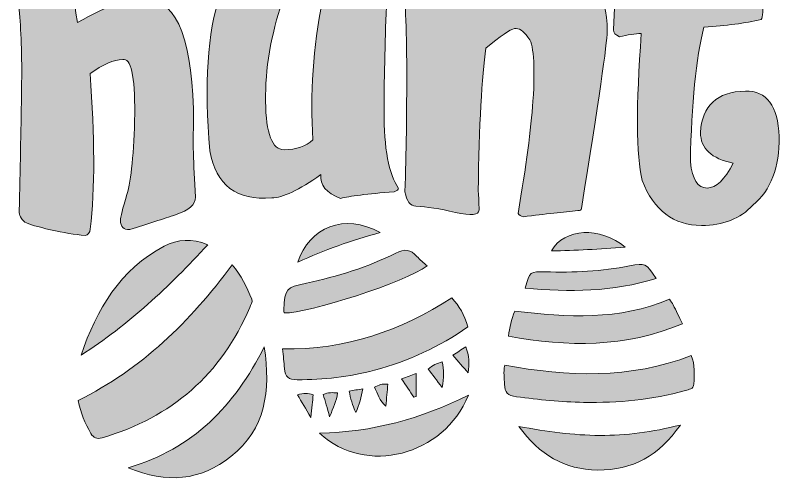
# Model space of a CAD drawing. Header units: inches. Extents: x 119 to 962, y -1025 to -61.
# Drawn here: x 143 to 930, y -1025 to -543 of the extents above; entities that cross this region are included whole.
import ezdxf

# ---------------------------------------------------------------- set-up
doc = ezdxf.new("R2010")
doc.units = ezdxf.units.IN
doc.header["$MEASUREMENT"] = 0
doc.layers.add('Layer 1', color=7, linetype='Continuous')

# ---------------------------------------------------------------- blocks, each defined once
blk = doc.blocks.new('block 4')
at = {"layer": 'Layer 1', "true_color": 0xfd3f97}
h = blk.add_hatch(color=233, dxfattribs=at)
h.dxf.hatch_style = 2
edge = h.paths.add_edge_path()
edge.add_spline(control_points=[(197.15, -429.51), (195.76, -458.73), (198.89, -499.07), (206.54, -550.54), (238.44, -532.46), (262.39, -524.51), (278.39, -526.7), (310.09, -528.19), (326.09, -570.82), (326.38, -654.58), (325.49, -669.29), (326.09, -694.53), (328.17, -730.31), (328.17, -737.86), (321.56, -743.84), (308.35, -748.27), (295.13, -752.69), (279.18, -757.78), (260.5, -763.54), (254.14, -763.94), (250.96, -760.76), (250.96, -754), (250.96, -751.12), (253.2, -742.28), (257.67, -727.47), (262.14, -712.67), (264.82, -684.94), (265.72, -644.3), (265.92, -605.25), (261.79, -586.67), (253.35, -588.55), (244.11, -588.55), (232.88, -593.42), (219.66, -603.16), (224.63, -668.15), (224.68, -721.46), (219.81, -763.1), (219.41, -766.87), (217.62, -769.11), (214.45, -769.8), (204.11, -768.81), (192.28, -766.82), (178.97, -763.84), (165.65, -760.86), (156.76, -758.23), (152.29, -755.94), (148.51, -752.76), (146.62, -748.94), (146.62, -744.47), (147.62, -702.04), (148.41, -662.54), (149.01, -625.97), (149.6, -589.4), (148.88, -561.15), (146.85, -541.23), (144.81, -521.31), (143.79, -503.44), (143.79, -487.64), (142.6, -458.83), (144.64, -433.98), (149.9, -413.12), (153.48, -399.01), (160.83, -387.38), (171.96, -378.24), (193.63, -362.44), (211.09, -358.46), (224.36, -366.31), (237.62, -374.16), (245.02, -384.35), (246.56, -396.87), (248.11, -409.39), (243.86, -421.02), (233.82, -431.75), (226.86, -436.62), (219.66, -437.78), (212.21, -435.25), (204.75, -432.72), (202.27, -424.44), (204.75, -410.43), (200.48, -412.82), (197.95, -419.18), (197.15, -429.51)], knot_values=[0, 0, 0, 0, 1, 1, 1, 2, 2, 2, 3, 3, 3, 4, 4, 4, 5, 5, 5, 6, 6, 6, 7, 7, 7, 8, 8, 8, 9, 9, 9, 10, 10, 10, 11, 11, 11, 12, 12, 12, 13, 13, 13, 14, 14, 14, 15, 15, 15, 16, 16, 16, 17, 17, 17, 18, 18, 18, 19, 19, 19, 20, 20, 20, 21, 21, 21, 22, 22, 22, 23, 23, 23, 24, 24, 24, 25, 25, 25, 26, 26, 26, 27, 27, 27, 27], degree=3, periodic=1)
h = blk.add_hatch(color=233, dxfattribs=at)
h.dxf.hatch_style = 2
edge = h.paths.add_edge_path()
edge.add_spline(control_points=[(861.79, -431.3), (867.55, -432.49), (870.43, -435.43), (870.43, -440.1), (870.43, -446.95), (867.85, -463.75), (862.68, -490.48), (879.87, -488.89), (896.22, -486.6), (911.72, -483.62), (913.31, -483.92), (914.45, -485.11), (915.15, -487.2), (912.86, -496.44), (912.07, -508.31), (912.77, -522.82), (913.46, -537.33), (912.92, -545.53), (911.13, -547.41), (894.73, -551.19), (875.1, -553.82), (852.25, -555.31), (844.1, -587.51), (839.43, -633.77), (838.24, -694.08), (840.12, -711.97), (845.94, -720.91), (855.68, -720.91), (864.72, -720.91), (873.66, -712.37), (882.51, -695.28), (859.95, -690.71), (848.67, -680.17), (848.67, -663.68), (850.16, -636.15), (865.56, -621.94), (894.88, -621.05), (917.04, -620.65), (928.62, -636.3), (929.61, -668), (930.3, -699.5), (921.31, -723), (902.63, -738.5), (889.81, -752.41), (872.12, -759.37), (849.57, -759.37), (821.05, -759.37), (800.73, -743.97), (788.6, -713.16), (782.44, -687.03), (782.14, -636.55), (787.71, -561.72), (781.15, -562.02), (773.6, -563.17), (765.05, -565.15), (760.98, -563.27), (758.94, -560.93), (758.94, -558.15), (760.33, -536.68), (761.03, -519.34), (761.03, -506.13), (761.03, -503.25), (770.17, -500.41), (788.45, -497.63), (788.25, -482.82), (787.36, -466.23), (785.77, -447.85), (785.27, -443.47), (786.52, -440.84), (789.5, -439.95), (813.05, -434.18), (837.14, -431.3), (861.79, -431.3)], knot_values=[0, 0, 0, 0, 1, 1, 1, 2, 2, 2, 3, 3, 3, 4, 4, 4, 5, 5, 5, 6, 6, 6, 7, 7, 7, 8, 8, 8, 9, 9, 9, 10, 10, 10, 11, 11, 11, 12, 12, 12, 13, 13, 13, 14, 14, 14, 15, 15, 15, 16, 16, 16, 17, 17, 17, 18, 18, 18, 19, 19, 19, 20, 20, 20, 21, 21, 21, 22, 22, 22, 23, 23, 23, 24, 24, 24, 24], degree=3, periodic=1)
h = blk.add_hatch(color=233, dxfattribs=at)
h.dxf.hatch_style = 2
edge = h.paths.add_edge_path()
edge.add_spline(control_points=[(625.84, -489.73), (629.81, -492.41), (631.4, -503.89), (630.61, -524.16), (660.12, -508.26), (680.49, -500.31), (691.72, -500.31), (733.06, -498.03), (753.33, -517.9), (752.53, -559.93), (752.53, -571.26), (743.69, -631.93), (726, -741.93), (726, -743.42), (724.76, -744.17), (722.28, -744.17), (707.87, -745.56), (689.09, -747.64), (665.93, -750.43), (663.35, -749.93), (661.61, -748.79), (660.72, -747), (668.96, -698.61), (674.08, -660.15), (676.07, -631.63), (678.45, -593.27), (676.71, -571.26), (670.85, -565.6), (666.28, -558.94), (661.71, -556.01), (657.14, -556.81), (652.57, -557.6), (642.68, -564.36), (627.48, -577.08), (623.3, -606.29), (620.67, -655.38), (619.58, -724.34), (620.17, -729.91), (620.47, -736.27), (620.47, -743.42), (620.47, -748.79), (612.35, -749.63), (596.1, -745.96), (579.85, -742.28), (566.31, -740.14), (555.48, -739.55), (549.62, -739.55), (545.84, -734.58), (544.15, -724.64), (545.44, -684.79), (546.04, -642.91), (545.94, -598.99), (545.84, -555.07), (544.5, -523.52), (541.92, -504.34), (541.92, -502.85), (543.36, -501.41), (546.24, -500.01), (571.88, -498.23), (598.41, -494.8), (625.84, -489.73)], knot_values=[0, 0, 0, 0, 1, 1, 1, 2, 2, 2, 3, 3, 3, 4, 4, 4, 5, 5, 5, 6, 6, 6, 7, 7, 7, 8, 8, 8, 9, 9, 9, 10, 10, 10, 11, 11, 11, 12, 12, 12, 13, 13, 13, 14, 14, 14, 15, 15, 15, 16, 16, 16, 17, 17, 17, 18, 18, 18, 19, 19, 19, 20, 20, 20, 20], degree=3, periodic=1)
h = blk.add_hatch(color=233, dxfattribs=at)
h.dxf.hatch_style = 2
edge = h.paths.add_edge_path()
edge.add_spline(control_points=[(477.82, -731.5), (463.02, -726.03), (456.21, -717.88), (457.4, -707.05), (434.94, -723.05), (418.1, -731.05), (406.87, -731.05), (370.7, -734.13), (349.49, -717.99), (343.23, -682.61), (337.17, -614.24), (340.59, -560.78), (353.51, -522.22), (353.51, -521.03), (354.75, -520.44), (357.24, -520.44), (365.98, -520.44), (383.77, -519.15), (410.6, -516.56), (415.97, -517.85), (418.45, -521.58), (418.05, -527.74), (405.93, -563.81), (400.07, -598.47), (400.46, -631.7), (400.86, -664.94), (407.27, -681.51), (419.69, -681.41), (432.11, -681.32), (441.95, -677.94), (449.21, -671.28), (446.32, -624.18), (449.6, -576.33), (459.04, -527.74), (463.81, -521.58), (472.43, -518.15), (484.9, -517.45), (497.37, -516.76), (507.09, -516.06), (514.04, -515.37), (519.91, -515.37), (523.68, -519.29), (525.37, -527.14), (523.68, -564.91), (522.76, -603.04), (522.61, -641.54), (522.47, -680.05), (527.41, -706.6), (537.45, -721.21), (537.45, -722.41), (536, -723.55), (533.12, -724.64), (505.2, -726.93), (486.77, -729.21), (477.82, -731.5)], knot_values=[0, 0, 0, 0, 1, 1, 1, 2, 2, 2, 3, 3, 3, 4, 4, 4, 5, 5, 5, 6, 6, 6, 7, 7, 7, 8, 8, 8, 9, 9, 9, 10, 10, 10, 11, 11, 11, 12, 12, 12, 13, 13, 13, 14, 14, 14, 15, 15, 15, 16, 16, 16, 17, 17, 17, 18, 18, 18, 18], degree=3, periodic=1)
at = {"layer": 'Layer 1', "lineweight": 0}
for points, knots in [([(197.15, -429.51), (195.76, -458.73), (198.89, -499.07), (206.54, -550.54), (238.44, -532.46), (262.39, -524.51), (278.39, -526.7), (310.09, -528.19), (326.09, -570.82), (326.38, -654.58), (325.49, -669.29), (326.09, -694.53), (328.17, -730.31), (328.17, -737.86), (321.56, -743.84), (308.35, -748.27), (295.13, -752.69), (279.18, -757.78), (260.5, -763.54), (254.14, -763.94), (250.96, -760.76), (250.96, -754), (250.96, -751.12), (253.2, -742.28), (257.67, -727.47), (262.14, -712.67), (264.82, -684.94), (265.72, -644.3), (265.92, -605.25), (261.79, -586.67), (253.35, -588.55), (244.11, -588.55), (232.88, -593.42), (219.66, -603.16), (224.63, -668.15), (224.68, -721.46), (219.81, -763.1), (219.41, -766.87), (217.62, -769.11), (214.45, -769.8), (204.11, -768.81), (192.28, -766.82), (178.97, -763.84), (165.65, -760.86), (156.76, -758.23), (152.29, -755.94), (148.51, -752.76), (146.62, -748.94), (146.62, -744.47), (147.62, -702.04), (148.41, -662.54), (149.01, -625.97), (149.6, -589.4), (148.88, -561.15), (146.85, -541.23), (144.81, -521.31), (143.79, -503.44), (143.79, -487.64), (142.6, -458.83), (144.64, -433.98), (149.9, -413.12), (153.48, -399.01), (160.83, -387.38), (171.96, -378.24), (193.63, -362.44), (211.09, -358.46), (224.36, -366.31), (237.62, -374.16), (245.02, -384.35), (246.56, -396.87), (248.11, -409.39), (243.86, -421.02), (233.82, -431.75), (226.86, -436.62), (219.66, -437.78), (212.21, -435.25), (204.75, -432.72), (202.27, -424.44), (204.75, -410.43), (200.48, -412.82), (197.95, -419.18), (197.15, -429.51)], [0, 0, 0, 0, 1, 1, 1, 2, 2, 2, 3, 3, 3, 4, 4, 4, 5, 5, 5, 6, 6, 6, 7, 7, 7, 8, 8, 8, 9, 9, 9, 10, 10, 10, 11, 11, 11, 12, 12, 12, 13, 13, 13, 14, 14, 14, 15, 15, 15, 16, 16, 16, 17, 17, 17, 18, 18, 18, 19, 19, 19, 20, 20, 20, 21, 21, 21, 22, 22, 22, 23, 23, 23, 24, 24, 24, 25, 25, 25, 26, 26, 26, 27, 27, 27, 27]), ([(861.79, -431.3), (867.55, -432.49), (870.43, -435.43), (870.43, -440.1), (870.43, -446.95), (867.85, -463.75), (862.68, -490.48), (879.87, -488.89), (896.22, -486.6), (911.72, -483.62), (913.31, -483.92), (914.45, -485.11), (915.15, -487.2), (912.86, -496.44), (912.07, -508.31), (912.77, -522.82), (913.46, -537.33), (912.92, -545.53), (911.13, -547.41), (894.73, -551.19), (875.1, -553.82), (852.25, -555.31), (844.1, -587.51), (839.43, -633.77), (838.24, -694.08), (840.12, -711.97), (845.94, -720.91), (855.68, -720.91), (864.72, -720.91), (873.66, -712.37), (882.51, -695.28), (859.95, -690.71), (848.67, -680.17), (848.67, -663.68), (850.16, -636.15), (865.56, -621.94), (894.88, -621.05), (917.04, -620.65), (928.62, -636.3), (929.61, -668), (930.3, -699.5), (921.31, -723), (902.63, -738.5), (889.81, -752.41), (872.12, -759.37), (849.57, -759.37), (821.05, -759.37), (800.73, -743.97), (788.6, -713.16), (782.44, -687.03), (782.14, -636.55), (787.71, -561.72), (781.15, -562.02), (773.6, -563.17), (765.05, -565.15), (760.98, -563.27), (758.94, -560.93), (758.94, -558.15), (760.33, -536.68), (761.03, -519.34), (761.03, -506.13), (761.03, -503.25), (770.17, -500.41), (788.45, -497.63), (788.25, -482.82), (787.36, -466.23), (785.77, -447.85), (785.27, -443.47), (786.52, -440.84), (789.5, -439.95), (813.05, -434.18), (837.14, -431.3), (861.79, -431.3)], [0, 0, 0, 0, 1, 1, 1, 2, 2, 2, 3, 3, 3, 4, 4, 4, 5, 5, 5, 6, 6, 6, 7, 7, 7, 8, 8, 8, 9, 9, 9, 10, 10, 10, 11, 11, 11, 12, 12, 12, 13, 13, 13, 14, 14, 14, 15, 15, 15, 16, 16, 16, 17, 17, 17, 18, 18, 18, 19, 19, 19, 20, 20, 20, 21, 21, 21, 22, 22, 22, 23, 23, 23, 24, 24, 24, 24]), ([(625.84, -489.73), (629.81, -492.41), (631.4, -503.89), (630.61, -524.16), (660.12, -508.26), (680.49, -500.31), (691.72, -500.31), (733.06, -498.03), (753.33, -517.9), (752.53, -559.93), (752.53, -571.26), (743.69, -631.93), (726, -741.93), (726, -743.42), (724.76, -744.17), (722.28, -744.17), (707.87, -745.56), (689.09, -747.64), (665.93, -750.43), (663.35, -749.93), (661.61, -748.79), (660.72, -747), (668.96, -698.61), (674.08, -660.15), (676.07, -631.63), (678.45, -593.27), (676.71, -571.26), (670.85, -565.6), (666.28, -558.94), (661.71, -556.01), (657.14, -556.81), (652.57, -557.6), (642.68, -564.36), (627.48, -577.08), (623.3, -606.29), (620.67, -655.38), (619.58, -724.34), (620.17, -729.91), (620.47, -736.27), (620.47, -743.42), (620.47, -748.79), (612.35, -749.63), (596.1, -745.96), (579.85, -742.28), (566.31, -740.14), (555.48, -739.55), (549.62, -739.55), (545.84, -734.58), (544.15, -724.64), (545.44, -684.79), (546.04, -642.91), (545.94, -598.99), (545.84, -555.07), (544.5, -523.52), (541.92, -504.34), (541.92, -502.85), (543.36, -501.41), (546.24, -500.01), (571.88, -498.23), (598.41, -494.8), (625.84, -489.73)], [0, 0, 0, 0, 1, 1, 1, 2, 2, 2, 3, 3, 3, 4, 4, 4, 5, 5, 5, 6, 6, 6, 7, 7, 7, 8, 8, 8, 9, 9, 9, 10, 10, 10, 11, 11, 11, 12, 12, 12, 13, 13, 13, 14, 14, 14, 15, 15, 15, 16, 16, 16, 17, 17, 17, 18, 18, 18, 19, 19, 19, 20, 20, 20, 20]), ([(477.82, -731.5), (463.02, -726.03), (456.21, -717.88), (457.4, -707.05), (434.94, -723.05), (418.1, -731.05), (406.87, -731.05), (370.7, -734.13), (349.49, -717.99), (343.23, -682.61), (337.17, -614.24), (340.59, -560.78), (353.51, -522.22), (353.51, -521.03), (354.75, -520.44), (357.24, -520.44), (365.98, -520.44), (383.77, -519.15), (410.6, -516.56), (415.97, -517.85), (418.45, -521.58), (418.05, -527.74), (405.93, -563.81), (400.07, -598.47), (400.46, -631.7), (400.86, -664.94), (407.27, -681.51), (419.69, -681.41), (432.11, -681.32), (441.95, -677.94), (449.21, -671.28), (446.32, -624.18), (449.6, -576.33), (459.04, -527.74), (463.81, -521.58), (472.43, -518.15), (484.9, -517.45), (497.37, -516.76), (507.09, -516.06), (514.04, -515.37), (519.91, -515.37), (523.68, -519.29), (525.37, -527.14), (523.68, -564.91), (522.76, -603.04), (522.61, -641.54), (522.47, -680.05), (527.41, -706.6), (537.45, -721.21), (537.45, -722.41), (536, -723.55), (533.12, -724.64), (505.2, -726.93), (486.77, -729.21), (477.82, -731.5)], [0, 0, 0, 0, 1, 1, 1, 2, 2, 2, 3, 3, 3, 4, 4, 4, 5, 5, 5, 6, 6, 6, 7, 7, 7, 8, 8, 8, 9, 9, 9, 10, 10, 10, 11, 11, 11, 12, 12, 12, 13, 13, 13, 14, 14, 14, 15, 15, 15, 16, 16, 16, 17, 17, 17, 18, 18, 18, 18])]:
    blk.add_open_spline(points, degree=3, knots=knots, dxfattribs=at)
blk = doc.blocks.new('block 5')
at = {"layer": 'Layer 1', "true_color": 0xfff200}
h = blk.add_hatch(color=2, dxfattribs=at)
h.dxf.hatch_style = 2
edge = h.paths.add_edge_path()
edge.add_spline(control_points=[(340.91, -779.25), (324.61, -772.35), (309.82, -773.63), (296.15, -780.77), (250.31, -804.75), (226.49, -845.89), (210.42, -892.91), (259.35, -861.69), (301.05, -822.51), (340.91, -779.25)], knot_values=[0, 0, 0, 0, 1, 1, 1, 2, 2, 2, 3, 3, 3, 3], degree=3, periodic=1)
h = blk.add_hatch(color=2, dxfattribs=at)
h.dxf.hatch_style = 2
edge = h.paths.add_edge_path()
edge.add_spline(control_points=[(384.19, -843.83), (385.32, -841.18), (387.36, -838.46), (386.18, -835.44), (381.27, -822.91), (375.41, -810.93), (366.03, -800.05), (322.79, -858.55), (272.66, -907.17), (207.52, -939.59), (209.68, -952.57), (214.61, -963.15), (220.51, -973.44), (223.37, -978.42), (226.48, -979.55), (232.21, -977.89), (303.97, -957.05), (354.88, -912.71), (384.19, -843.83)], knot_values=[0, 0, 0, 0, 1, 1, 1, 2, 2, 2, 3, 3, 3, 4, 4, 4, 5, 5, 5, 6, 6, 6, 6], degree=3, periodic=1)
h = blk.add_hatch(color=2, dxfattribs=at)
h.dxf.hatch_style = 2
edge = h.paths.add_edge_path()
edge.add_spline(control_points=[(399.16, -884.4), (368.24, -945.2), (325.92, -989.36), (259.05, -1008.87), (298.69, -1025.25), (333.53, -1022.3), (364.81, -997.31), (400.45, -968.84), (406.06, -930.1), (399.16, -884.4)], knot_values=[0, 0, 0, 0, 1, 1, 1, 2, 2, 2, 3, 3, 3, 3], degree=3, periodic=1)
at = {"layer": 'Layer 1', "lineweight": 0}
for points, knots in [([(340.91, -779.25), (324.61, -772.35), (309.82, -773.63), (296.15, -780.77), (250.31, -804.75), (226.49, -845.89), (210.42, -892.91), (259.35, -861.69), (301.05, -822.51), (340.91, -779.25)], [0, 0, 0, 0, 1, 1, 1, 2, 2, 2, 3, 3, 3, 3]), ([(384.19, -843.83), (385.32, -841.18), (387.36, -838.46), (386.18, -835.44), (381.27, -822.91), (375.41, -810.93), (366.03, -800.05), (322.79, -858.55), (272.66, -907.17), (207.52, -939.59), (209.68, -952.57), (214.61, -963.15), (220.51, -973.44), (223.37, -978.42), (226.48, -979.55), (232.21, -977.89), (303.97, -957.05), (354.88, -912.71), (384.19, -843.83)], [0, 0, 0, 0, 1, 1, 1, 2, 2, 2, 3, 3, 3, 4, 4, 4, 5, 5, 5, 6, 6, 6, 6]), ([(399.16, -884.4), (368.24, -945.2), (325.92, -989.36), (259.05, -1008.87), (298.69, -1025.25), (333.53, -1022.3), (364.81, -997.31), (400.45, -968.84), (406.06, -930.1), (399.16, -884.4)], [0, 0, 0, 0, 1, 1, 1, 2, 2, 2, 3, 3, 3, 3])]:
    blk.add_open_spline(points, degree=3, knots=knots, dxfattribs=at)
blk = doc.blocks.new('block 6')
at = {"layer": 'Layer 1', "true_color": 0x0153a5}
h = blk.add_hatch(color=154, dxfattribs=at)
h.dxf.hatch_style = 2
edge = h.paths.add_edge_path()
edge.add_spline(control_points=[(695.05, -785.41), (719.88, -785.61), (744.35, -783.46), (771.12, -781.88), (745.26, -759.98), (708.32, -762.3), (695.05, -785.41)], knot_values=[0, 0, 0, 0, 1, 1, 1, 2, 2, 2, 2], degree=3, periodic=1)
h = blk.add_hatch(color=154, dxfattribs=at)
h.dxf.hatch_style = 2
edge = h.paths.add_edge_path()
edge.add_spline(control_points=[(802.93, -813.92), (792.14, -798.08), (792.11, -797.91), (775.62, -801.05), (746.89, -806.52), (717.91, -808.07), (688.74, -807.12), (673.06, -806.6), (672.86, -806.76), (667.94, -823.92), (713.46, -828.02), (758.31, -828.14), (802.93, -813.92)], knot_values=[0, 0, 0, 0, 1, 1, 1, 2, 2, 2, 3, 3, 3, 4, 4, 4, 4], degree=3, periodic=1)
h = blk.add_hatch(color=154, dxfattribs=at)
h.dxf.hatch_style = 2
edge = h.paths.add_edge_path()
edge.add_spline(control_points=[(830.18, -860.55), (826.46, -852.99), (823.59, -847.04), (820.59, -841.15), (819.62, -839.25), (818.29, -837.52), (816.86, -835.29), (764.87, -857.35), (711.09, -853.98), (657.33, -847.58), (654.04, -856.32), (651.69, -864.24), (650.78, -873.43), (711.83, -884.61), (771.14, -885.33), (830.18, -860.55)], knot_values=[0, 0, 0, 0, 1, 1, 1, 2, 2, 2, 3, 3, 3, 4, 4, 4, 5, 5, 5, 5], degree=3, periodic=1)
h = blk.add_hatch(color=154, dxfattribs=at)
h.dxf.hatch_style = 2
edge = h.paths.add_edge_path()
edge.add_spline(control_points=[(839.23, -893.33), (775.89, -917.91), (711.78, -914.84), (646.9, -903.38), (645.37, -910.5), (646.69, -916.66), (646.72, -922.82), (646.76, -931.35), (650.24, -934.68), (658.99, -935.78), (682.02, -938.68), (705.07, -941.05), (728.25, -941.5), (763.72, -942.19), (798.81, -939.05), (833.08, -929.23), (836.84, -928.15), (841.66, -928.04), (841.86, -922.55), (842.2, -912.86), (843.32, -903.03), (839.23, -893.33)], knot_values=[0, 0, 0, 0, 1, 1, 1, 2, 2, 2, 3, 3, 3, 4, 4, 4, 5, 5, 5, 6, 6, 6, 7, 7, 7, 7], degree=3, periodic=1)
h = blk.add_hatch(color=154, dxfattribs=at)
h.dxf.hatch_style = 2
edge = h.paths.add_edge_path()
edge.add_spline(control_points=[(661.43, -966.28), (682.64, -995.48), (708.72, -1010.83), (742.74, -1011.22), (778.5, -1011.62), (806.04, -996.16), (827.91, -964.86), (799.02, -972.2), (772.19, -975.71), (744.88, -975.54), (717.58, -975.36), (690.7, -971.67), (661.43, -966.28)], knot_values=[0, 0, 0, 0, 1, 1, 1, 2, 2, 2, 3, 3, 3, 4, 4, 4, 4], degree=3, periodic=1)
at = {"layer": 'Layer 1', "lineweight": 0}
for points, knots in [([(695.05, -785.41), (719.88, -785.61), (744.35, -783.46), (771.12, -781.88), (745.26, -759.98), (708.32, -762.3), (695.05, -785.41)], [0, 0, 0, 0, 1, 1, 1, 2, 2, 2, 2]), ([(802.93, -813.92), (792.14, -798.08), (792.11, -797.91), (775.62, -801.05), (746.89, -806.52), (717.91, -808.07), (688.74, -807.12), (673.06, -806.6), (672.86, -806.76), (667.94, -823.92), (713.46, -828.02), (758.31, -828.14), (802.93, -813.92)], [0, 0, 0, 0, 1, 1, 1, 2, 2, 2, 3, 3, 3, 4, 4, 4, 4]), ([(830.18, -860.55), (826.46, -852.99), (823.59, -847.04), (820.59, -841.15), (819.62, -839.25), (818.29, -837.52), (816.86, -835.29), (764.87, -857.35), (711.09, -853.98), (657.33, -847.58), (654.04, -856.32), (651.69, -864.24), (650.78, -873.43), (711.83, -884.61), (771.14, -885.33), (830.18, -860.55)], [0, 0, 0, 0, 1, 1, 1, 2, 2, 2, 3, 3, 3, 4, 4, 4, 5, 5, 5, 5]), ([(839.23, -893.33), (775.89, -917.91), (711.78, -914.84), (646.9, -903.38), (645.37, -910.5), (646.69, -916.66), (646.72, -922.82), (646.76, -931.35), (650.24, -934.68), (658.99, -935.78), (682.02, -938.68), (705.07, -941.05), (728.25, -941.5), (763.72, -942.19), (798.81, -939.05), (833.08, -929.23), (836.84, -928.15), (841.66, -928.04), (841.86, -922.55), (842.2, -912.86), (843.32, -903.03), (839.23, -893.33)], [0, 0, 0, 0, 1, 1, 1, 2, 2, 2, 3, 3, 3, 4, 4, 4, 5, 5, 5, 6, 6, 6, 7, 7, 7, 7]), ([(661.43, -966.28), (682.64, -995.48), (708.72, -1010.83), (742.74, -1011.22), (778.5, -1011.62), (806.04, -996.16), (827.91, -964.86), (799.02, -972.2), (772.19, -975.71), (744.88, -975.54), (717.58, -975.36), (690.7, -971.67), (661.43, -966.28)], [0, 0, 0, 0, 1, 1, 1, 2, 2, 2, 3, 3, 3, 4, 4, 4, 4])]:
    blk.add_open_spline(points, degree=3, knots=knots, dxfattribs=at)
blk = doc.blocks.new('block 7')
at = {"layer": 'Layer 1', "true_color": 0x04d3da}
h = blk.add_hatch(color=132, dxfattribs=at)
h.dxf.hatch_style = 2
edge = h.paths.add_edge_path()
edge.add_spline(control_points=[(433.67, -797.08), (461.29, -784.87), (488.71, -774.49), (518.62, -766.82), (481.78, -745.95), (445.72, -761.55), (433.67, -797.08)], knot_values=[0, 0, 0, 0, 1, 1, 1, 2, 2, 2, 2], degree=3, periodic=1)
h = blk.add_hatch(color=132, dxfattribs=at)
h.dxf.hatch_style = 2
edge = h.paths.add_edge_path()
edge.add_spline(control_points=[(566.9, -801.06), (563.33, -797.77), (559.54, -794.81), (556.42, -791.26), (549.94, -783.86), (543.82, -783.25), (534.6, -787.93), (505.6, -802.67), (474.49, -811.76), (442.8, -818.83), (420.83, -823.72), (420.83, -823.71), (419.17, -846.51), (419.12, -847.19), (419.43, -847.9), (419.74, -849.39), (443.85, -850.44), (545.15, -817.42), (566.9, -801.06)], knot_values=[0, 0, 0, 0, 1, 1, 1, 2, 2, 2, 3, 3, 3, 4, 4, 4, 5, 5, 5, 6, 6, 6, 6], degree=3, periodic=1)
h = blk.add_hatch(color=132, dxfattribs=at)
h.dxf.hatch_style = 2
edge = h.paths.add_edge_path()
edge.add_spline(control_points=[(609.06, -863.67), (605, -851.18), (600.42, -842.9), (592.53, -833.85), (539.91, -867.61), (482.88, -888), (418.01, -886.4), (418.74, -893.78), (419.67, -900.24), (419.94, -906.72), (420.31, -915.44), (424.26, -918.23), (433.1, -918.23), (460.16, -918.23), (486.77, -915.33), (512.89, -908.37), (547.63, -899.1), (579.86, -884.42), (609.06, -863.67)], knot_values=[0, 0, 0, 0, 1, 1, 1, 2, 2, 2, 3, 3, 3, 4, 4, 4, 5, 5, 5, 6, 6, 6, 6], degree=3, periodic=1)
h = blk.add_hatch(color=132, dxfattribs=at)
h.dxf.hatch_style = 2
edge = h.paths.add_edge_path()
edge.add_spline(control_points=[(593.33, -892.99), (598.94, -899.39), (604.14, -905.33), (609.35, -911.27), (610.4, -901.91), (610.38, -893.25), (606.92, -884.35), (602.13, -887.39), (598.14, -889.92), (593.33, -892.99)], knot_values=[0, 0, 0, 0, 1, 1, 1, 2, 2, 2, 3, 3, 3, 3], degree=3, periodic=1)
h = blk.add_hatch(color=132, dxfattribs=at)
h.dxf.hatch_style = 2
edge = h.paths.add_edge_path()
edge.add_spline(control_points=[(582.45, -926.26), (584.43, -916.28), (584.56, -908.21), (582.52, -899.66), (577.14, -901.48), (572.54, -903.28), (568.12, -907.32), (572.56, -913.19), (576.7, -918.66), (582.45, -926.26)], knot_values=[0, 0, 0, 0, 1, 1, 1, 2, 2, 2, 3, 3, 3, 3], degree=3, periodic=1)
h = blk.add_hatch(color=132, dxfattribs=at)
h.dxf.hatch_style = 2
edge = h.paths.add_edge_path()
edge.add_spline(control_points=[(555.63, -935.39), (555.63, -927.84), (555.63, -920.29), (555.63, -911.74), (550.71, -913.54), (546.11, -915.22), (540.56, -917.25), (545.22, -924.21), (549.22, -930.19), (553.21, -936.16), (554.02, -935.9), (554.82, -935.64), (555.63, -935.39)], knot_values=[0, 0, 0, 0, 1, 1, 1, 2, 2, 2, 3, 3, 3, 4, 4, 4, 4], degree=3, periodic=1)
h = blk.add_hatch(color=132, dxfattribs=at)
h.dxf.hatch_style = 2
edge = h.paths.add_edge_path()
edge.add_spline(control_points=[(500.78, -927.6), (495.5, -928.45), (491.38, -929.11), (486.8, -929.85), (487.57, -937.65), (490.52, -944.09), (493.37, -951.98), (497.46, -943.77), (498.94, -936.21), (500.78, -927.6)], knot_values=[0, 0, 0, 0, 1, 1, 1, 2, 2, 2, 3, 3, 3, 3], degree=3, periodic=1)
h = blk.add_hatch(color=132, dxfattribs=at)
h.dxf.hatch_style = 2
edge = h.paths.add_edge_path()
edge.add_spline(control_points=[(524.49, -945.58), (525.23, -937.15), (525.86, -930.04), (526.5, -922.87), (520.93, -922.21), (516.87, -923.55), (512.65, -925.94), (516.09, -932.4), (517.86, -939.75), (524.49, -945.58)], knot_values=[0, 0, 0, 0, 1, 1, 1, 2, 2, 2, 3, 3, 3, 3], degree=3, periodic=1)
h = blk.add_hatch(color=132, dxfattribs=at)
h.dxf.hatch_style = 2
edge = h.paths.add_edge_path()
edge.add_spline(control_points=[(433.33, -933.64), (437.86, -941.22), (441.72, -947.69), (447.25, -956.94), (448.26, -947.03), (448.95, -940.4), (449.63, -933.8), (444.12, -931.85), (439.57, -931.94), (433.33, -933.64)], knot_values=[0, 0, 0, 0, 1, 1, 1, 2, 2, 2, 3, 3, 3, 3], degree=3, periodic=1)
h = blk.add_hatch(color=132, dxfattribs=at)
h.dxf.hatch_style = 2
edge = h.paths.add_edge_path()
edge.add_spline(control_points=[(609.51, -934.06), (560.36, -958.64), (510.55, -972.07), (456.24, -973.29), (503.4, -1017.36), (584.27, -996.81), (609.51, -934.06)], knot_values=[0, 0, 0, 0, 1, 1, 1, 2, 2, 2, 2], degree=3, periodic=1)
h = blk.add_hatch(color=132, dxfattribs=at)
h.dxf.hatch_style = 2
edge = h.paths.add_edge_path()
edge.add_spline(control_points=[(466.53, -956.43), (470.4, -946.8), (473.65, -939.96), (474.72, -931.81), (469.59, -931.5), (465, -930.87), (459.96, -933.49), (461.97, -940.5), (463.87, -947.15), (466.53, -956.43)], knot_values=[0, 0, 0, 0, 1, 1, 1, 2, 2, 2, 3, 3, 3, 3], degree=3, periodic=1)
at = {"layer": 'Layer 1', "lineweight": 0}
for points, knots in [([(433.67, -797.08), (461.29, -784.87), (488.71, -774.49), (518.62, -766.82), (481.78, -745.95), (445.72, -761.55), (433.67, -797.08)], [0, 0, 0, 0, 1, 1, 1, 2, 2, 2, 2]), ([(566.9, -801.06), (563.33, -797.77), (559.54, -794.81), (556.42, -791.26), (549.94, -783.86), (543.82, -783.25), (534.6, -787.93), (505.6, -802.67), (474.49, -811.76), (442.8, -818.83), (420.83, -823.72), (420.83, -823.71), (419.17, -846.51), (419.12, -847.19), (419.43, -847.9), (419.74, -849.39), (443.85, -850.44), (545.15, -817.42), (566.9, -801.06)], [0, 0, 0, 0, 1, 1, 1, 2, 2, 2, 3, 3, 3, 4, 4, 4, 5, 5, 5, 6, 6, 6, 6]), ([(609.06, -863.67), (605, -851.18), (600.42, -842.9), (592.53, -833.85), (539.91, -867.61), (482.88, -888), (418.01, -886.4), (418.74, -893.78), (419.67, -900.24), (419.94, -906.72), (420.31, -915.44), (424.26, -918.23), (433.1, -918.23), (460.16, -918.23), (486.77, -915.33), (512.89, -908.37), (547.63, -899.1), (579.86, -884.42), (609.06, -863.67)], [0, 0, 0, 0, 1, 1, 1, 2, 2, 2, 3, 3, 3, 4, 4, 4, 5, 5, 5, 6, 6, 6, 6]), ([(593.33, -892.99), (598.94, -899.39), (604.14, -905.33), (609.35, -911.27), (610.4, -901.91), (610.38, -893.25), (606.92, -884.35), (602.13, -887.39), (598.14, -889.92), (593.33, -892.99)], [0, 0, 0, 0, 1, 1, 1, 2, 2, 2, 3, 3, 3, 3]), ([(582.45, -926.26), (584.43, -916.28), (584.56, -908.21), (582.52, -899.66), (577.14, -901.48), (572.54, -903.28), (568.12, -907.32), (572.56, -913.19), (576.7, -918.66), (582.45, -926.26)], [0, 0, 0, 0, 1, 1, 1, 2, 2, 2, 3, 3, 3, 3]), ([(555.63, -935.39), (555.63, -927.84), (555.63, -920.29), (555.63, -911.74), (550.71, -913.54), (546.11, -915.22), (540.56, -917.25), (545.22, -924.21), (549.22, -930.19), (553.21, -936.16), (554.02, -935.9), (554.82, -935.64), (555.63, -935.39)], [0, 0, 0, 0, 1, 1, 1, 2, 2, 2, 3, 3, 3, 4, 4, 4, 4]), ([(500.78, -927.6), (495.5, -928.45), (491.38, -929.11), (486.8, -929.85), (487.57, -937.65), (490.52, -944.09), (493.37, -951.98), (497.46, -943.77), (498.94, -936.21), (500.78, -927.6)], [0, 0, 0, 0, 1, 1, 1, 2, 2, 2, 3, 3, 3, 3]), ([(524.49, -945.58), (525.23, -937.15), (525.86, -930.04), (526.5, -922.87), (520.93, -922.21), (516.87, -923.55), (512.65, -925.94), (516.09, -932.4), (517.86, -939.75), (524.49, -945.58)], [0, 0, 0, 0, 1, 1, 1, 2, 2, 2, 3, 3, 3, 3]), ([(433.33, -933.64), (437.86, -941.22), (441.72, -947.69), (447.25, -956.94), (448.26, -947.03), (448.95, -940.4), (449.63, -933.8), (444.12, -931.85), (439.57, -931.94), (433.33, -933.64)], [0, 0, 0, 0, 1, 1, 1, 2, 2, 2, 3, 3, 3, 3]), ([(609.51, -934.06), (560.36, -958.64), (510.55, -972.07), (456.24, -973.29), (503.4, -1017.36), (584.27, -996.81), (609.51, -934.06)], [0, 0, 0, 0, 1, 1, 1, 2, 2, 2, 2]), ([(466.53, -956.43), (470.4, -946.8), (473.65, -939.96), (474.72, -931.81), (469.59, -931.5), (465, -930.87), (459.96, -933.49), (461.97, -940.5), (463.87, -947.15), (466.53, -956.43)], [0, 0, 0, 0, 1, 1, 1, 2, 2, 2, 3, 3, 3, 3])]:
    blk.add_open_spline(points, degree=3, knots=knots, dxfattribs=at)
blk = doc.blocks.new('block 2')
at = {"layer": 'Layer 1'}
for name in ['block 4', 'block 7', 'block 6', 'block 5']:
    blk.add_blockref(name, (0, 0), dxfattribs=at)

msp = doc.modelspace()

# ---------------------------------------------------------------- block references
at = {"layer": 'Layer 1'}
msp.add_blockref('block 2', (0, 0), dxfattribs=at)

doc.saveas('drawing.dxf')
